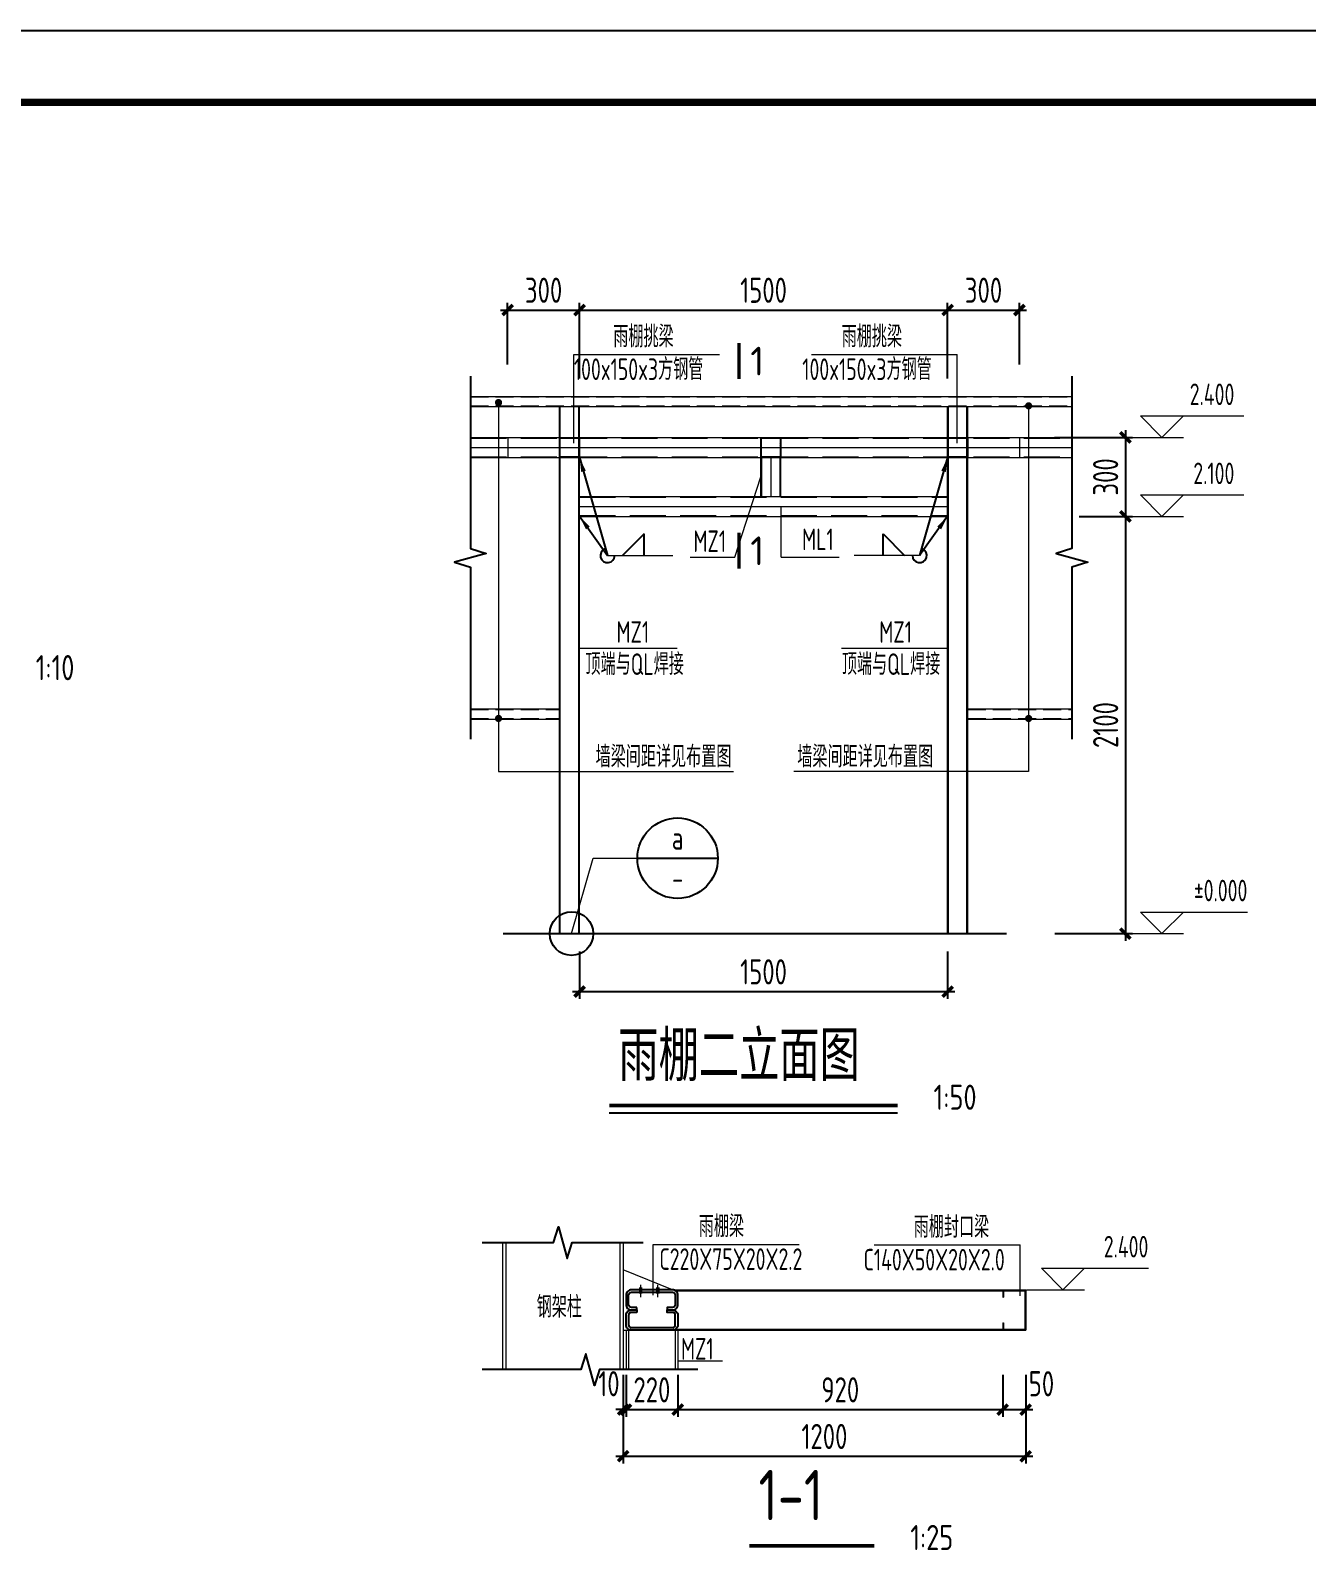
# Model space of a CAD drawing. Extents: x -2746917 to -971774, y -3334247 to -3250358.
# Drawn here: x -1835444 to -1817691, y -3295336 to -3274173 of the extents above; entities that cross this region are included whole.
import ezdxf
from ezdxf.enums import TextEntityAlignment as Align

# ---------------------------------------------------------------- set-up
doc = ezdxf.new("R2010")
doc.units = 0
doc.header["$LTSCALE"] = 1000
doc.header["$MEASUREMENT"] = 0
doc.header["$PDMODE"] = 35
doc.linetypes.add('DASH', pattern=[0.35, 0.25, -0.1])
doc.layers.get('0').update_dxf_attribs({"linetype": 'CONTINUOUS'})
doc.layers.get('Defpoints').update_dxf_attribs({"linetype": 'CONTINUOUS'})
for name, color, linetype in [('BEAM_CON', 4, 'CONTINUOUS'), ('COLU', 7, 'CONTINUOUS'), ('DIM', 3, 'CONTINUOUS'), ('HATCH', 254, 'CONTINUOUS'), ('NUM', 7, 'CONTINUOUS'), ('Prof', 2, 'CONTINUOUS'), ('PUB_TITLE', 4, 'CONTINUOUS'), ('REIN', 1, 'CONTINUOUS'), ('TEXT', 7, 'CONTINUOUS'), ('THICK', 6, 'CONTINUOUS'), ('THIN', 7, 'CONTINUOUS'), ('WELD', 7, 'CONTINUOUS')]:
    doc.layers.add(name, color=color, linetype=linetype)
doc.layers.add('yichutu', color=7, linetype='CONTINUOUS', true_color=0xffffff, plot=False)
doc.styles.add('TSSD_Dimension', font='tssdeng.shx', dxfattribs={"width": 0.75, "bigfont": 'Hztxt.shx'})
doc.styles.add('TSSD_Label', font='tssdeng.shx', dxfattribs={"width": 0.75, "bigfont": 'hztxt.shx'})
doc.styles.add('TSSD_Num', font='tssdeng.shx', dxfattribs={"width": 0.75, "bigfont": 'hztxt.shx'})
doc.styles.add('TSSD_Rein', font='Tssdeng.shx', dxfattribs={"width": 0.75, "bigfont": 'hztxt.shx'})
doc.dimstyles.new('TSSD_25_100', dxfattribs={"dimtxt": 350, "dimasz": 100, "dimexe": 100, "dimexo": 250, "dimgap": 100, "dimtad": 1, "dimdec": 0, "dimlfac": 0.25, "dimzin": 0, "dimdsep": 46, "dimtxsty": 'TSSD_Dimension', "dimblk": 'ARCHTICK', "dimcen": 0, "dimdle": 100, "dimclrt": 7, "dimadec": 0, "dimazin": 0, "dimtfac": 1, "dimtdec": 0, "dimtix": 1, "dimtmove": 2, "dimatfit": 3, "dimfxl": 1, "dimtolj": 1, "dimtzin": 0, "dimarcsym": 0})
doc.dimstyles.new('TSSD_50_100', dxfattribs={"dimtxt": 350, "dimasz": 100, "dimexe": 100, "dimexo": 250, "dimgap": 100, "dimtad": 1, "dimdec": 0, "dimlfac": 0.5, "dimzin": 0, "dimdsep": 46, "dimtxsty": 'TSSD_Dimension', "dimblk": 'ARCHTICK', "dimcen": 0, "dimdle": 100, "dimclrt": 7, "dimadec": 0, "dimazin": 0, "dimtfac": 1, "dimtdec": 0, "dimtix": 1, "dimtmove": 2, "dimatfit": 3, "dimfxl": 1, "dimtolj": 1, "dimtzin": 0, "dimarcsym": 0})
doc.dimstyles.new('TSSD_LEADER_STYLE_200.0', dxfattribs={"dimtxt": 700, "dimasz": 200, "dimexe": 200, "dimexo": 500, "dimgap": 0.09, "dimtad": 0, "dimtih": 1, "dimtoh": 1, "dimdec": 4, "dimzin": 0, "dimdsep": 46, "dimtxsty": 'Standard', "dimcen": 0.09, "dimdle": 200, "dimclrt": 7, "dimadec": 0, "dimazin": 0, "dimtfac": 1, "dimtdec": 4, "dimtofl": 0, "dimtmove": 0, "dimatfit": 3, "dimfxl": 1, "dimtolj": 1, "dimtzin": 0, "dimarcsym": 0})

# ---------------------------------------------------------------- blocks, each defined once
blk = doc.blocks.new('_ArchTick')
at = {"color": 0, "const_width": 0.5}
blk.add_lwpolyline([(-0.71, -0.71), (0.71, 0.71)], dxfattribs=at)
blk = doc.blocks.new('*D2880')
at = {"layer": 'Defpoints', "color": 0}
for p in [(-1821446, -3279835), (-1821106, -3280935), (-1820211, -3280935)]:
    blk.add_point(p, dxfattribs=at)
at = {"layer": 'DIM', "color": 0, "lineweight": -2}
for p, q in [((-1821196, -3279835), (-1820111, -3279835)), ((-1820211, -3279735), (-1820211, -3281035)), ((-1820856, -3280935), (-1820111, -3280935))]:
    blk.add_line(p, q, dxfattribs=at)
at = {"layer": 'DIM', "color": 0, "lineweight": -2, "xscale": 100, "yscale": 100, "zscale": 100}
for p, rotation in [((-1820211, -3279835), 90), ((-1820211, -3280935), 270)]:
    blk.add_blockref('_ArchTick', p, dxfattribs=dict(at, rotation=rotation))
at = {"layer": 'DIM', "color": 7, "lineweight": 5, "insert": (-1820486, -3280385), "char_height": 350, "attachment_point": 5, "rotation": 90, "style": 'TSSD_Dimension'}
blk.add_mtext('\\A1;300', dxfattribs=at)
blk = doc.blocks.new('*D2881')
at = {"layer": 'Defpoints', "color": 0}
for p in [(-1821106, -3280935), (-1821445, -3286739), (-1820211, -3286739)]:
    blk.add_point(p, dxfattribs=at)
at = {"layer": 'DIM', "color": 0, "lineweight": -2}
for p, q in [((-1820211, -3280835), (-1820211, -3286839)), ((-1820856, -3280935), (-1820111, -3280935)), ((-1821195, -3286739), (-1820111, -3286739))]:
    blk.add_line(p, q, dxfattribs=at)
at = {"layer": 'DIM', "color": 0, "lineweight": -2, "xscale": 100, "yscale": 100, "zscale": 100}
for p, rotation in [((-1820211, -3280935), 90), ((-1820211, -3286739), 270)]:
    blk.add_blockref('_ArchTick', p, dxfattribs=dict(at, rotation=rotation))
at = {"layer": 'DIM', "color": 7, "lineweight": 5, "insert": (-1820486, -3283837), "char_height": 350, "attachment_point": 5, "rotation": 90, "style": 'TSSD_Dimension'}
blk.add_mtext('\\A1;2100', dxfattribs=at)
blk = doc.blocks.new('A$C7B386CFA')
at = {"layer": 'HATCH', "lineweight": 5}
h = blk.add_hatch(dxfattribs=at)
h.set_pattern_fill('STONE_DATUM', color=256, scale=10, style=0)
h.set_pattern_definition([(45, (-281016.745, 483771.825), (-14.1421356, 14.1421356), [])])
h.paths.add_polyline_path([(-22, 145), (-302, 145), (-302, -135), (-22, -135)])
h.paths.add_polyline_path([(-32, 135), (-32, -125), (-292, -125), (-292, 135)], flags=16)
at = {"layer": 'TEXT', "lineweight": 9}
blk.add_line((-22, -135), (-22, 145), dxfattribs=at)
for points in [[(-302, 145), (-22, 145), (-22, -135), (-302, -135)], [(-292, 135), (-32, 135), (-32, -125), (-292, -125)]]:
    blk.add_lwpolyline(points, close=True, dxfattribs=at)
blk = doc.blocks.new('*D2882')
at = {"layer": 'Defpoints', "color": 0}
for p in [(-1827805, -3286739), (-1822685, -3286739), (-1822685, -3287546)]:
    blk.add_point(p, dxfattribs=at)
at = {"layer": 'DIM', "color": 0, "lineweight": -2}
for p, q in [((-1827805, -3286989), (-1827805, -3287646)), ((-1822685, -3286989), (-1822685, -3287646)), ((-1827905, -3287546), (-1822585, -3287546))]:
    blk.add_line(p, q, dxfattribs=at)
at = {"layer": 'DIM', "color": 0, "lineweight": -2, "xscale": 100, "yscale": 100, "zscale": 100, "rotation": 180}
blk.add_blockref('_ArchTick', (-1827805, -3287546), dxfattribs=at)
at = {"layer": 'DIM', "color": 0, "lineweight": -2, "xscale": 100, "yscale": 100, "zscale": 100}
blk.add_blockref('_ArchTick', (-1822685, -3287546), dxfattribs=at)
at = {"layer": 'DIM', "color": 7, "lineweight": 5, "insert": (-1825245, -3287271), "char_height": 350, "attachment_point": 5, "style": 'TSSD_Dimension'}
blk.add_mtext('\\A1;1500', dxfattribs=at)
blk = doc.blocks.new('_WELD004')
at = {"color": 0, "linetype": 'ByBlock'}
for p, q in [((0, 1), (1, 0)), ((0, 0), (0, 1))]:
    blk.add_line(p, q, dxfattribs=at)
blk = doc.blocks.new('ts_idx')
at = {"color": 0, "linetype": 'ByBlock', "lineweight": -2}
blk.add_line((-0.5, 0), (0.5, 0), dxfattribs=at)
blk.add_circle((0, 0), 0.5, dxfattribs=at)
at = {"color": 0, "linetype": 'ByBlock', "lineweight": -2, "style": 'TSSD_Num', "width": 0.7}
for tag, p in [('1', (0, 0.25)), ('A', (0, -0.25))]:
    blk.add_attdef(tag, text='', height=0.286, dxfattribs=at).set_placement(p, align=Align.MIDDLE_CENTER)
blk = doc.blocks.new('*D2815')
at = {"layer": 'Defpoints', "color": 0}
for p in [(-1827805, -3278063), (-1828805, -3279071), (-1827805, -3279264)]:
    blk.add_point(p, dxfattribs=at)
at = {"layer": 'DIM', "color": 0, "lineweight": -2}
for p, q in [((-1828905, -3278063), (-1827705, -3278063)), ((-1828805, -3278821), (-1828805, -3277963)), ((-1827805, -3279014), (-1827805, -3277963))]:
    blk.add_line(p, q, dxfattribs=at)
at = {"layer": 'DIM', "color": 0, "lineweight": -2, "xscale": 100, "yscale": 100, "zscale": 100, "rotation": 180}
blk.add_blockref('_ArchTick', (-1828805, -3278063), dxfattribs=at)
at = {"layer": 'DIM', "color": 0, "lineweight": -2, "xscale": 100, "yscale": 100, "zscale": 100}
blk.add_blockref('_ArchTick', (-1827805, -3278063), dxfattribs=at)
at = {"layer": 'DIM', "color": 7, "lineweight": 5, "insert": (-1828305, -3277788), "char_height": 350, "attachment_point": 5, "style": 'TSSD_Dimension'}
blk.add_mtext('\\A1;300', dxfattribs=at)
blk = doc.blocks.new('*D2816')
at = {"layer": 'Defpoints', "color": 0}
for p in [(-1822685, -3278063), (-1827805, -3279264), (-1822685, -3279264)]:
    blk.add_point(p, dxfattribs=at)
at = {"layer": 'DIM', "color": 0, "lineweight": -2}
for p, q in [((-1827905, -3278063), (-1822585, -3278063)), ((-1827805, -3279014), (-1827805, -3277963)), ((-1822685, -3279014), (-1822685, -3277963))]:
    blk.add_line(p, q, dxfattribs=at)
at = {"layer": 'DIM', "color": 0, "lineweight": -2, "xscale": 100, "yscale": 100, "zscale": 100, "rotation": 180}
blk.add_blockref('_ArchTick', (-1827805, -3278063), dxfattribs=at)
at = {"layer": 'DIM', "color": 0, "lineweight": -2, "xscale": 100, "yscale": 100, "zscale": 100}
blk.add_blockref('_ArchTick', (-1822685, -3278063), dxfattribs=at)
at = {"layer": 'DIM', "color": 7, "lineweight": 5, "insert": (-1825245, -3277788), "char_height": 350, "attachment_point": 5, "style": 'TSSD_Dimension'}
blk.add_mtext('\\A1;1500', dxfattribs=at)
blk = doc.blocks.new('*D2817')
at = {"layer": 'Defpoints', "color": 0}
for p in [(-1821685, -3278063), (-1821685, -3279071), (-1822685, -3279264)]:
    blk.add_point(p, dxfattribs=at)
at = {"layer": 'DIM', "color": 0, "lineweight": -2}
for p, q in [((-1822785, -3278063), (-1821585, -3278063)), ((-1822685, -3279014), (-1822685, -3277963)), ((-1821685, -3278821), (-1821685, -3277963))]:
    blk.add_line(p, q, dxfattribs=at)
at = {"layer": 'DIM', "color": 0, "lineweight": -2, "xscale": 100, "yscale": 100, "zscale": 100, "rotation": 180}
blk.add_blockref('_ArchTick', (-1822685, -3278063), dxfattribs=at)
at = {"layer": 'DIM', "color": 0, "lineweight": -2, "xscale": 100, "yscale": 100, "zscale": 100}
blk.add_blockref('_ArchTick', (-1821685, -3278063), dxfattribs=at)
at = {"layer": 'DIM', "color": 7, "lineweight": 5, "insert": (-1822185, -3277788), "char_height": 350, "attachment_point": 5, "style": 'TSSD_Dimension'}
blk.add_mtext('\\A1;300', dxfattribs=at)
blk = doc.blocks.new('A$C13266912')
at = {"layer": 'Prof', "color": 6, "elevation": 0}
for points in [[(5.8, -137.3), (5.8, -156.1, -0.414214), (-4.2, -166.1), (-36.7, -166.1, -0.414214), (-46.7, -156.1), (-46.7, -13.6, -0.414214), (-36.7, -3.6), (-4.2, -3.6, -0.414214), (5.8, -13.6), (5.8, -32.3), (14.6, -32.3), (14.6, -13.6, 0.414214), (-4.2, 5.2), (-36.7, 5.2, 0.414214), (-55.4, -13.6), (-55.4, -156.1, 0.414214), (-36.7, -174.8), (-4.2, -174.8, 0.414214), (14.6, -156.1), (14.6, -137.3)], [(23.3, -137.3), (23.3, -156.1, 0.414214), (33.3, -166.1), (65.8, -166.1, 0.414214), (75.8, -156.1), (75.8, -13.6, 0.414214), (65.8, -3.6), (33.3, -3.6, 0.414214), (23.3, -13.6), (23.3, -32.3), (14.6, -32.3), (14.6, -13.6, -0.414214), (33.3, 5.2), (65.8, 5.2, -0.414214), (84.6, -13.6), (84.6, -156.1, -0.414214), (65.8, -174.8), (33.3, -174.8, -0.414214), (14.6, -156.1), (14.6, -137.3)]]:
    blk.add_lwpolyline(points, format="xyb", close=True, dxfattribs=at)
blk = doc.blocks.new('*D2818')
at = {"layer": 'Defpoints', "color": 0}
for p in [(-1827198, -3292625), (-1827158, -3292625), (-1827158, -3293361)]:
    blk.add_point(p, dxfattribs=at)
at = {"layer": 'DIM', "color": 0, "lineweight": -2}
for p, q in [((-1827198, -3292875), (-1827198, -3293461)), ((-1827158, -3292875), (-1827158, -3293461)), ((-1827198, -3293361), (-1827298, -3293361)), ((-1827198, -3293361), (-1827158, -3293361)), ((-1827158, -3293361), (-1827058, -3293361))]:
    blk.add_line(p, q, dxfattribs=at)
at = {"layer": 'DIM', "color": 0, "lineweight": -2, "xscale": 100, "yscale": 100, "zscale": 100}
blk.add_blockref('_ArchTick', (-1827198, -3293361), dxfattribs=at)
at = {"layer": 'DIM', "color": 0, "lineweight": -2, "xscale": 100, "yscale": 100, "zscale": 100, "rotation": 180}
blk.add_blockref('_ArchTick', (-1827158, -3293361), dxfattribs=at)
at = {"layer": 'DIM', "color": 7, "lineweight": 5, "insert": (-1827396, -3293001), "char_height": 350, "attachment_point": 5, "style": 'TSSD_Dimension'}
blk.add_mtext('\\A1;10', dxfattribs=at)
blk = doc.blocks.new('*D2819')
at = {"layer": 'Defpoints', "color": 0}
for p in [(-1827158, -3292625), (-1826438, -3292625), (-1826438, -3293361)]:
    blk.add_point(p, dxfattribs=at)
at = {"layer": 'DIM', "color": 0, "lineweight": -2}
for p, q in [((-1827158, -3292875), (-1827158, -3293461)), ((-1826438, -3292875), (-1826438, -3293461)), ((-1827158, -3293361), (-1827258, -3293361)), ((-1827158, -3293361), (-1826438, -3293361)), ((-1826438, -3293361), (-1826338, -3293361))]:
    blk.add_line(p, q, dxfattribs=at)
at = {"layer": 'DIM', "color": 0, "lineweight": -2, "xscale": 100, "yscale": 100, "zscale": 100}
blk.add_blockref('_ArchTick', (-1827158, -3293361), dxfattribs=at)
at = {"layer": 'DIM', "color": 0, "lineweight": -2, "xscale": 100, "yscale": 100, "zscale": 100, "rotation": 180}
blk.add_blockref('_ArchTick', (-1826438, -3293361), dxfattribs=at)
at = {"layer": 'DIM', "color": 7, "lineweight": 5, "insert": (-1826798, -3293086), "char_height": 350, "attachment_point": 5, "style": 'TSSD_Dimension'}
blk.add_mtext('\\A1;220', dxfattribs=at)
blk = doc.blocks.new('*D2820')
at = {"layer": 'Defpoints', "color": 0}
for p in [(-1826438, -3292625), (-1821918, -3292625), (-1821918, -3293361)]:
    blk.add_point(p, dxfattribs=at)
at = {"layer": 'DIM', "color": 0, "lineweight": -2}
for p, q in [((-1826438, -3292875), (-1826438, -3293461)), ((-1821918, -3292875), (-1821918, -3293461)), ((-1826538, -3293361), (-1821818, -3293361))]:
    blk.add_line(p, q, dxfattribs=at)
at = {"layer": 'DIM', "color": 0, "lineweight": -2, "xscale": 100, "yscale": 100, "zscale": 100, "rotation": 180}
blk.add_blockref('_ArchTick', (-1826438, -3293361), dxfattribs=at)
at = {"layer": 'DIM', "color": 0, "lineweight": -2, "xscale": 100, "yscale": 100, "zscale": 100}
blk.add_blockref('_ArchTick', (-1821918, -3293361), dxfattribs=at)
at = {"layer": 'DIM', "color": 7, "lineweight": 5, "insert": (-1824178, -3293086), "char_height": 350, "attachment_point": 5, "style": 'TSSD_Dimension'}
blk.add_mtext('\\A1;920', dxfattribs=at)
blk = doc.blocks.new('*D2821')
at = {"layer": 'Defpoints', "color": 0}
for p in [(-1821918, -3292625), (-1821598, -3292625), (-1821598, -3293361)]:
    blk.add_point(p, dxfattribs=at)
at = {"layer": 'DIM', "color": 0, "lineweight": -2}
for p, q in [((-1821918, -3292875), (-1821918, -3293461)), ((-1821598, -3292875), (-1821598, -3293461)), ((-1822018, -3293361), (-1821498, -3293361))]:
    blk.add_line(p, q, dxfattribs=at)
at = {"layer": 'DIM', "color": 0, "lineweight": -2, "xscale": 100, "yscale": 100, "zscale": 100, "rotation": 180}
blk.add_blockref('_ArchTick', (-1821918, -3293361), dxfattribs=at)
at = {"layer": 'DIM', "color": 0, "lineweight": -2, "xscale": 100, "yscale": 100, "zscale": 100}
blk.add_blockref('_ArchTick', (-1821598, -3293361), dxfattribs=at)
at = {"layer": 'DIM', "color": 7, "lineweight": 5, "insert": (-1821379, -3293001), "char_height": 350, "attachment_point": 5, "style": 'TSSD_Dimension'}
blk.add_mtext('\\A1;50', dxfattribs=at)
blk = doc.blocks.new('*D2822')
at = {"layer": 'Defpoints', "color": 0}
for p in [(-1827198, -3292644), (-1821598, -3292625), (-1821598, -3294010)]:
    blk.add_point(p, dxfattribs=at)
at = {"layer": 'DIM', "color": 0, "lineweight": -2}
for p, q in [((-1827198, -3292894), (-1827198, -3294110)), ((-1821598, -3292875), (-1821598, -3294110)), ((-1827298, -3294010), (-1821498, -3294010))]:
    blk.add_line(p, q, dxfattribs=at)
at = {"layer": 'DIM', "color": 0, "lineweight": -2, "xscale": 100, "yscale": 100, "zscale": 100, "rotation": 180}
blk.add_blockref('_ArchTick', (-1827198, -3294010), dxfattribs=at)
at = {"layer": 'DIM', "color": 0, "lineweight": -2, "xscale": 100, "yscale": 100, "zscale": 100}
blk.add_blockref('_ArchTick', (-1821598, -3294010), dxfattribs=at)
at = {"layer": 'DIM', "color": 7, "lineweight": 5, "insert": (-1824398, -3293735), "char_height": 350, "attachment_point": 5, "style": 'TSSD_Dimension'}
blk.add_mtext('\\A1;1200', dxfattribs=at)
blk = doc.blocks.new('yct-743-420-74300-42000-100-2002.0')
at = {"layer": 'yichutu', "color": 7, "true_color": 0xffffff}
blk.add_lwpolyline([(0, 0), (0, 42000), (74300, 42000), (74300, 0)], close=True, dxfattribs=at)
blk = doc.blocks.new('A$C6B365CFD')
at = {"layer": 'PUB_TITLE'}
blk.add_lwpolyline([(-70467, -17093), (-70467, 24907), (3833, 24907), (3833, -17093)], close=True, dxfattribs=at)
at = {"layer": 'PUB_TITLE', "const_width": 100}
blk.add_lwpolyline([(2833, -16093), (2833, 23907), (-69753, 23907), (-69753, -16093), (2833, -16093)], dxfattribs=at)

msp = doc.modelspace()

# ---------------------------------------------------------------- linework, layer by layer
at = {"layer": 'BEAM_CON', "lineweight": 5}
for p, q in [((-1829322.68, -3279264.2), (-1820955.46, -3279264.2)), ((-1829322.68, -3279404.2), (-1820955.46, -3279404.2)), ((-1828084.67, -3286739.04), (-1828084.67, -3279404.2)), ((-1828072.67, -3286739.04), (-1828072.67, -3279404.2)), ((-1827816.67, -3286739.04), (-1827816.67, -3279404.2)), ((-1827804.67, -3286739.04), (-1827804.67, -3279404.2)), ((-1822684.7, -3286739.04), (-1822684.7, -3279404.2)), ((-1822672.7, -3286739.04), (-1822672.7, -3279404.2)), ((-1822416.7, -3286739.04), (-1822416.7, -3279404.2)), ((-1822404.7, -3286739.04), (-1822404.7, -3279404.2)), ((-1829322.68, -3279835.42), (-1820955.46, -3279835.42)), ((-1828804.67, -3279835.42), (-1828804.67, -3280115.42)), ((-1821684.7, -3279835.42), (-1821684.7, -3280115.42)), ((-1829322.68, -3279975.42), (-1820955.46, -3279975.42)), ((-1829322.68, -3280115.42), (-1820955.46, -3280115.42)), ((-1825283.19, -3280655.42), (-1825283.19, -3280115.42)), ((-1825271.19, -3280655.42), (-1825271.19, -3280115.42)), ((-1825143.19, -3280115.42), (-1825143.19, -3280655.42)), ((-1825015.19, -3280655.42), (-1825015.19, -3280115.42)), ((-1825003.19, -3280655.42), (-1825003.19, -3280115.42)), ((-1827804.67, -3280655.42), (-1822684.7, -3280655.42)), ((-1827804.67, -3280795.42), (-1822684.7, -3280795.42)), ((-1827804.67, -3280935.42), (-1822684.7, -3280935.42)), ((-1829322.68, -3283613.64), (-1828084.67, -3283613.64)), ((-1822404.7, -3283613.64), (-1820955.46, -3283613.64)), ((-1829322.68, -3283753.64), (-1828084.67, -3283753.64)), ((-1822404.7, -3283753.64), (-1820955.46, -3283753.64))]:
    msp.add_line(p, q, dxfattribs=at)
at = {"layer": 'BEAM_CON', "linetype": 'DASH', "lineweight": 5}
for p, q in [((-1829322.68, -3279272.2), (-1820955.46, -3279272.2)), ((-1829322.68, -3279396.2), (-1820955.46, -3279396.2)), ((-1829322.68, -3283621.64), (-1828084.67, -3283621.64)), ((-1822404.7, -3283621.64), (-1820955.46, -3283621.64)), ((-1829322.68, -3283745.64), (-1828084.67, -3283745.64)), ((-1822404.7, -3283745.64), (-1820955.46, -3283745.64))]:
    msp.add_line(p, q, dxfattribs=at)
at = {"layer": 'BEAM_CON', "linetype": 'DASH', "lineweight": 5, "ltscale": 2}
for p, q in [((-1829322.68, -3279847.42), (-1820955.46, -3279847.42)), ((-1829322.68, -3280103.42), (-1820955.46, -3280103.42)), ((-1827804.67, -3280667.42), (-1822684.7, -3280667.42)), ((-1827804.67, -3280923.42), (-1822684.7, -3280923.42))]:
    msp.add_line(p, q, dxfattribs=at)
at = {"layer": 'COLU', "linetype": 'ByBlock', "lineweight": 5}
for p, q in [((-1825644.11, -3281503.2), (-1825283.19, -3280385.42)), ((-1828877.63, -3291036.6), (-1828877.63, -3292803.48)), ((-1828829.63, -3291036.6), (-1828829.63, -3292803.48)), ((-1827245.63, -3291036.6), (-1827245.63, -3292803.48)), ((-1827197.63, -3291036.6), (-1827197.63, -3292803.48)), ((-1826512.63, -3291694.43), (-1827197.63, -3291414.43)), ((-1826954.37, -3291795.54), (-1826954.37, -3291626.6)), ((-1826715.85, -3291795.54), (-1826715.85, -3291626.6)), ((-1827157.63, -3292254.43), (-1827157.63, -3292803.48)), ((-1827122.63, -3292254.43), (-1827122.63, -3292803.48)), ((-1826472.63, -3292254.43), (-1826472.63, -3292803.48)), ((-1826437.63, -3292254.43), (-1826437.63, -3292803.48))]:
    msp.add_line(p, q, dxfattribs=at)
at = {"layer": 'COLU', "color": 4, "lineweight": 5}
for p, q in [((-1826512.63, -3291694.43), (-1821597.63, -3291694.43)), ((-1826471.93, -3291706.43), (-1821597.63, -3291706.43)), ((-1821917.63, -3291694.43), (-1821917.63, -3291796.99)), ((-1821905.63, -3291694.43), (-1821905.63, -3291796.99)), ((-1821609.63, -3291694.43), (-1821609.63, -3292254.43)), ((-1821597.63, -3291694.43), (-1821597.63, -3292254.43)), ((-1821917.63, -3291796.99), (-1821905.63, -3291796.99)), ((-1827197.63, -3292254.43), (-1821597.63, -3292254.43)), ((-1826471.93, -3292242.43), (-1821597.63, -3292242.43)), ((-1821917.63, -3292151.87), (-1821917.63, -3292254.43)), ((-1821917.63, -3292151.87), (-1821905.63, -3292151.87)), ((-1821905.63, -3292151.87), (-1821905.63, -3292254.43))]:
    msp.add_line(p, q, dxfattribs=at)
at = {"layer": 'COLU', "linetype": 'ByBlock'}
msp.add_circle((-1827916.83, -3286739.04), 303.02, dxfattribs=at)
at = {"layer": 'NUM', "color": 0, "linetype": 'ByBlock', "const_width": 50}
for points in [[(-1827391.62, -3289131.63), (-1823379.46, -3289131.63)], [(-1825440.55, -3295256.81), (-1823703.05, -3295256.81)]]:
    msp.add_lwpolyline(points, dxfattribs=at)
at = {"layer": 'NUM', "color": 0, "linetype": 'ByBlock'}
msp.add_lwpolyline([(-1827391.62, -3289231.63), (-1823379.46, -3289231.63)], dxfattribs=at)
at = {"layer": 'REIN', "const_width": 50}
for points in [[(-1828957.17, -3279349.7, 1), (-1828907.17, -3279349.7, 1)], [(-1821532.2, -3279396.2, -1), (-1821582.2, -3279396.2, -1)], [(-1828957.17, -3283745.64, 1), (-1828907.17, -3283745.64, 1)], [(-1821532.2, -3283745.64, -1), (-1821582.2, -3283745.64, -1)]]:
    msp.add_lwpolyline(points, format="xyb", close=True, dxfattribs=at)
at = {"layer": 'REIN', "linetype": 'ByBlock', "const_width": 50}
for points in [[(-1826954.37, -3291661.21), (-1826954.37, -3291747.98)], [(-1826715.85, -3291661.21), (-1826715.85, -3291747.98)]]:
    msp.add_lwpolyline(points, dxfattribs=at)
at = {"layer": 'TEXT', "lineweight": 5}
for p, q in [((-1827883.63, -3279917.25), (-1827883.63, -3278680.92)), ((-1827883.63, -3278680.92), (-1825856.14, -3278680.92)), ((-1824579.73, -3278680.92), (-1822552.23, -3278680.92)), ((-1822552.23, -3279917.25), (-1822552.23, -3278680.92)), ((-1828932.17, -3279374.7), (-1828932.17, -3284482.2)), ((-1821557.2, -3279421.2), (-1821557.2, -3284482.2)), ((-1825001.79, -3281503.54), (-1825001.79, -3280795.42)), ((-1826264.5, -3281503.2), (-1825644.11, -3281503.2)), ((-1825001.79, -3281503.54), (-1824194.54, -3281503.54)), ((-1827804.67, -3282765.77), (-1826446.46, -3282765.77)), ((-1824159.44, -3282765.77), (-1822684.7, -3282765.77)), ((-1828932.17, -3284482.2), (-1825664.73, -3284482.2)), ((-1821557.2, -3284482.2), (-1824824.64, -3284482.2)), ((-1826779.04, -3291768.17), (-1826779.04, -3291061.64)), ((-1826779.04, -3291061.64), (-1824751.55, -3291061.64)), ((-1823704.08, -3291069.74), (-1821676.59, -3291069.74)), ((-1821676.59, -3291776.26), (-1821676.59, -3291069.74)), ((-1826437.63, -3292684.33), (-1825817.25, -3292684.33))]:
    msp.add_line(p, q, dxfattribs=at)
at = {"layer": 'TEXT', "lineweight": 5, "const_width": 30}
msp.add_lwpolyline([(-1828868.15, -3286739.04), (-1821864.66, -3286739.04)], dxfattribs=at)
at = {"layer": 'THICK', "const_width": 50}
for points in [[(-1825586.7, -3279023.68), (-1825586.7, -3278523.68)], [(-1825586.7, -3281662.7), (-1825586.7, -3281162.7)]]:
    msp.add_lwpolyline(points, dxfattribs=at)
at = {"layer": 'THIN', "lineweight": 5}
for p, q in [((-1819702.46, -3279835.42), (-1820002.46, -3279535.42)), ((-1820002.46, -3279535.42), (-1819402.46, -3279535.42)), ((-1819702.46, -3279835.42), (-1819402.46, -3279535.42)), ((-1819402.46, -3279535.42), (-1818563.37, -3279535.42)), ((-1820211.26, -3279835.42), (-1819402.46, -3279835.42)), ((-1819702.46, -3279835.42), (-1819702.46, -3279835.42)), ((-1819702.46, -3280935.42), (-1820002.46, -3280635.42)), ((-1820002.46, -3280635.42), (-1819402.46, -3280635.42)), ((-1819702.46, -3280935.42), (-1819402.46, -3280635.42)), ((-1819402.46, -3280635.42), (-1818563.37, -3280635.42)), ((-1820211.26, -3280935.42), (-1819402.46, -3280935.42)), ((-1819702.46, -3280935.42), (-1819702.46, -3280935.42)), ((-1827916.83, -3286739.04), (-1827616.22, -3285689.93)), ((-1827616.22, -3285689.93), (-1827000.88, -3285689.93)), ((-1819702.46, -3286739.04), (-1820002.46, -3286439.04)), ((-1820002.46, -3286439.04), (-1819402.46, -3286439.04)), ((-1819702.46, -3286739.04), (-1819402.46, -3286439.04)), ((-1819402.46, -3286439.04), (-1818514, -3286439.04)), ((-1820211.26, -3286739.04), (-1819402.46, -3286739.04)), ((-1819702.46, -3286739.04), (-1819702.46, -3286739.04)), ((-1821079.87, -3291694.43), (-1821379.87, -3291394.43)), ((-1821379.87, -3291394.43), (-1820779.87, -3291394.43)), ((-1821079.87, -3291694.43), (-1820779.87, -3291394.43)), ((-1820779.87, -3291394.43), (-1819891.41, -3291394.43)), ((-1821588.67, -3291694.43), (-1820779.87, -3291694.43)), ((-1821079.87, -3291694.43), (-1821079.87, -3291694.43))]:
    msp.add_line(p, q, dxfattribs=at)
at = {"layer": 'THIN'}
for points in [[(-1829322.68, -3278984.2), (-1829322.68, -3281378.92), (-1829102.68, -3281448.92), (-1829542.68, -3281568.92), (-1829322.68, -3281638.92), (-1829322.68, -3284033.64)], [(-1820955.46, -3278984.2), (-1820955.46, -3281378.92), (-1821175.46, -3281448.92), (-1820735.46, -3281568.92), (-1820955.46, -3281638.92), (-1820955.46, -3284033.64)], [(-1829157.63, -3291036.6), (-1828167.63, -3291036.6), (-1828097.63, -3290816.6), (-1827977.63, -3291256.6), (-1827907.63, -3291036.6), (-1826917.63, -3291036.6)], [(-1826157.63, -3292803.48), (-1827527.63, -3292803.48), (-1827597.63, -3293023.48), (-1827717.63, -3292583.48), (-1827787.63, -3292803.48), (-1829157.63, -3292803.48)]]:
    msp.add_lwpolyline(points, dxfattribs=at)
at = {"layer": 'WELD', "lineweight": 5}
for p, q in [((-1827415.2, -3281477.68), (-1826506.36, -3281477.68)), ((-1823074.18, -3281477.68), (-1823983.01, -3281477.68))]:
    msp.add_line(p, q, dxfattribs=at)
at = {"layer": 'WELD'}
for centre, start, end in [((-1827415.2, -3281477.68), 113.777995, 0), ((-1823074.18, -3281477.68), 180, 66.222005)]:
    msp.add_arc(centre, 100, start, end, dxfattribs=at)

# ---------------------------------------------------------------- block references
at = {"ltscale": 1.5}
msp.add_blockref('A$C6B365CFD', (-1791181.27, -3299080.41), dxfattribs=at)
at = {"layer": 'COLU', "lineweight": 5}
for p in [(-1827782.71, -3279980.74), (-1824981.24, -3279980.74), (-1822382.75, -3279980.74)]:
    msp.add_blockref('A$C7B386CFA', p, dxfattribs=at)
at = {"layer": 'TEXT', "linetype": 'ByBlock', "xscale": 4, "yscale": 4, "zscale": 4, "rotation": 270}
msp.add_blockref('A$C13266912', (-1826458.28, -3291916.23), dxfattribs=at)
at = {"layer": 'THIN'}
ref = msp.add_blockref('ts_idx', (-1826440.88, -3285689.93), dxfattribs=dict(at, xscale=1120, yscale=1120, zscale=1120))
ref.add_attrib('1', 'a', dxfattribs={"height": 320, "style": 'TSSD_Num', "width": 0.75}).set_placement((-1826440.88, -3285409.93), align=Align.MIDDLE_CENTER)
ref.add_attrib('-', '-', dxfattribs={"height": 320, "style": 'TSSD_Num', "width": 0.75}).set_placement((-1826440.88, -3285969.93), align=Align.MIDDLE_CENTER)
at = {"layer": 'WELD', "yscale": 300, "zscale": 300}
for p, xscale in [((-1826906.36, -3281477.68), -300), ((-1823583.01, -3281477.68), 300)]:
    msp.add_blockref('_WELD004', p, dxfattribs=dict(at, xscale=xscale))
at = {"layer": 'yichutu'}
msp.add_blockref('yct-743-420-74300-42000-100-2002.0', (-1861647.98, -3316173.05), dxfattribs=at)

# ---------------------------------------------------------------- texts
at = {"layer": 'TEXT', "lineweight": 5}
for s, height, style, width, p in [('雨棚挑梁', 300, 'TSSD_Rein', 0.7, (-1827335.61, -3278580.92)), ('雨棚挑梁', 300, 'TSSD_Rein', 0.7, (-1824158.35, -3278580.92)), ('100x150x3方钢管', 300, 'TSSD_Rein', 0.7, (-1827883.63, -3279036.3)), ('100x150x3方钢管', 300, 'TSSD_Rein', 0.7, (-1824706.37, -3279036.3)), ('MZ1', 300, 'TSSD_Rein', 0.7, (-1826220.45, -3281429.61)), ('ML1', 300, 'TSSD_Rein', 0.7, (-1824708.92, -3281403.54)), ('MZ1', 300, 'TSSD_Rein', 0.7, (-1827290.86, -3282692.18)), ('MZ1', 300, 'TSSD_Rein', 0.7, (-1823635.11, -3282692.18)), ('顶端与QL焊接', 300, 'TSSD_Rein', 0.7, (-1827722.71, -3283139.71)), ('顶端与QL焊接', 300, 'TSSD_Rein', 0.7, (-1824155.31, -3283139.71)), ('1:10', 350, 'TSSD_Label', 0.8, (-1835370.18, -3283213.45)), ('墙梁间距详见布置图', 300, 'TSSD_Rein', 0.7, (-1827581.97, -3284426.63)), ('墙梁间距详见布置图', 300, 'TSSD_Rein', 0.7, (-1824775.9, -3284426.63)), ('雨棚梁', 300, 'TSSD_Rein', 0.7, (-1826146.21, -3290961.64)), ('雨棚封口梁', 300, 'TSSD_Rein', 0.7, (-1823156.06, -3290969.74)), ('C220X75X20X2.2', 300, 'TSSD_Rein', 0.7, (-1826694.23, -3291417.02)), ('C140X50X20X2.0', 300, 'TSSD_Rein', 0.7, (-1823853.81, -3291425.12)), ('钢架柱', 300, 'TSSD_Rein', 0.7, (-1828401.34, -3292082.12)), ('MZ1', 300, 'TSSD_Rein', 0.7, (-1826393.58, -3292665.8))]:
    msp.add_text(s, height=height, dxfattribs=dict(at, style=style, width=width)).set_placement(p)
at = {"layer": 'TEXT', "lineweight": 5, "style": 'TSSD_Label'}
for p in [(-1825428.37, -3278973.68), (-1825428.37, -3281612.7)]:
    msp.add_text('1', height=400, dxfattribs=at).set_placement(p)
at = {"layer": 'TEXT', "lineweight": 5, "style": 'TSSD_Label', "width": 0.7}
for s, p in [('2.400', (-1818695.44, -3279475.42)), ('2.100', (-1818695.44, -3280575.42)), ('%%p0.000', (-1818514, -3286379.04)), ('2.400', (-1819891.41, -3291334.43))]:
    msp.add_text(s, height=300, dxfattribs=at).set_placement(p, align=Align.BOTTOM_RIGHT)
at = {"layer": 'TEXT', "lineweight": 5, "style": 'TSSD_Label', "width": 0.8}
for s, height, p in [('雨棚二立面图', 700, (-1827265.58, -3289001.05)), ('1:50', 350, (-1822879.46, -3289295.35)), ('1-1', 700, (-1825314.5, -3295109.27)), ('1:25', 350, (-1823203.05, -3295420.53))]:
    msp.add_text(s, height=height, dxfattribs=at).set_placement(p, align=Align.BOTTOM_LEFT)

# ---------------------------------------------------------------- dimensions: what is measured, and where the dimension line sits
at = {"layer": 'DIM', "lineweight": 5}
for base, p1, p2, text, dimstyle, picture, middle in [((-1827804.67, -3278062.61), (-1828804.67, -3279070.63), (-1827804.67, -3279264.2), '300', 'TSSD_50_100', '*D2815', (-1828304.67, -3277787.61)), ((-1822684.7, -3278062.61), (-1827804.67, -3279264.2), (-1822684.7, -3279264.2), '1500', 'TSSD_50_100', '*D2816', (-1825244.69, -3277787.61)), ((-1821684.7, -3278062.61), (-1822684.7, -3279264.2), (-1821684.7, -3279070.63), '300', 'TSSD_50_100', '*D2817', (-1822184.7, -3277787.61)), ((-1822684.7, -3287546.17), (-1827804.67, -3286739.04), (-1822684.7, -3286739.04), '1500', 'TSSD_50_100', '*D2882', (-1825244.69, -3287271.17)), ((-1821597.63, -3294009.51), (-1827197.63, -3292643.74), (-1821597.63, -3292624.7), '1200', 'TSSD_25_100', '*D2822', (-1824397.63, -3293734.51)), ((-1826437.63, -3293361.26), (-1827157.63, -3292624.7), (-1826437.63, -3292624.7), '220', 'TSSD_25_100', '*D2819', (-1826797.63, -3293086.26)), ((-1821917.63, -3293361.26), (-1826437.63, -3292624.7), (-1821917.63, -3292624.7), '920', 'TSSD_25_100', '*D2820', (-1824177.63, -3293086.26))]:
    dim = msp.add_linear_dim(base=base, p1=p1, p2=p2, text=text, dimstyle=dimstyle, dxfattribs=at)
    dim.commit()
    dim.dimension.update_dxf_attribs({"geometry": picture, "text_midpoint": middle})
for base, p1, p2, text, picture, middle in [((-1820211.26, -3280935.42), (-1821445.63, -3279835.42), (-1821106.42, -3280935.42), '300', '*D2880', (-1820486.26, -3280385.42)), ((-1820211.26, -3286739.04), (-1821106.42, -3280935.42), (-1821444.78, -3286739.04), '2100', '*D2881', (-1820486.26, -3283837.23))]:
    dim = msp.add_linear_dim(base=base, p1=p1, p2=p2, angle=90, text=text, dimstyle='TSSD_50_100', dxfattribs=at)
    dim.commit()
    dim.dimension.update_dxf_attribs({"geometry": picture, "text_midpoint": middle})
dim = msp.add_linear_dim(base=(-1827157.63, -3293361.26), p1=(-1827197.63, -3292624.7), p2=(-1827157.63, -3292624.7), dimstyle='TSSD_25_100', dxfattribs=at)
dim.commit()
dim.dimension.update_dxf_attribs({"geometry": '*D2818', "text_midpoint": (-1827395.74, -3293000.73), "dimtype": 160})
dim = msp.add_linear_dim(base=(-1821597.63, -3293361.26), p1=(-1821917.63, -3292624.7), p2=(-1821597.63, -3292624.7), text='50', dimstyle='TSSD_25_100', dxfattribs=at)
dim.commit()
dim.dimension.update_dxf_attribs({"geometry": '*D2821', "text_midpoint": (-1821379.33, -3293000.73), "dimtype": 160})

# ---------------------------------------------------------------- leaders
at = {"layer": 'WELD', "lineweight": 5}
for points in [[(-1827804.67, -3280115.42), (-1827415.2, -3281477.68)], [(-1822684.7, -3280115.42), (-1823074.18, -3281477.68)], [(-1827804.67, -3280932.08), (-1827415.2, -3281477.68)], [(-1822684.7, -3280932.08), (-1823074.18, -3281477.68)]]:
    msp.add_leader(points, dimstyle='TSSD_LEADER_STYLE_200.0', dxfattribs=at)

doc.saveas('drawing.dxf')
